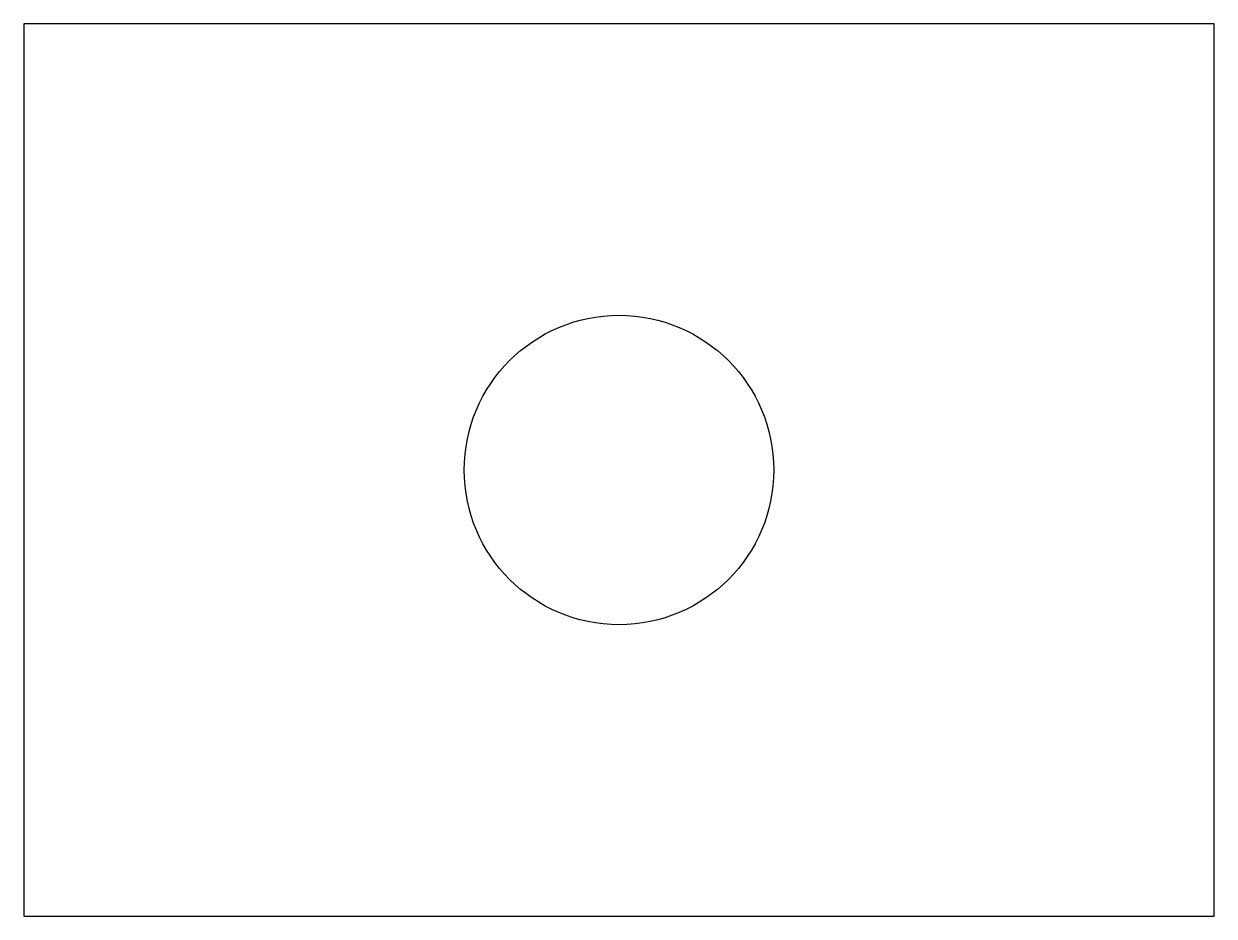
# Model space of a CAD drawing. Header units: inches. Extents: x 0 to 1, y 0 to 0.75.
import ezdxf

# ---------------------------------------------------------------- set-up
doc = ezdxf.new("R2010")
doc.units = ezdxf.units.IN
doc.header["$MEASUREMENT"] = 0

msp = doc.modelspace()

# ---------------------------------------------------------------- linework, layer by layer
msp.add_lwpolyline([(0, 0), (1, 0), (1, 0.75), (0, 0.75)], close=True)
msp.add_circle((0.5, 0.375), 0.13)

doc.saveas('drawing.dxf')
